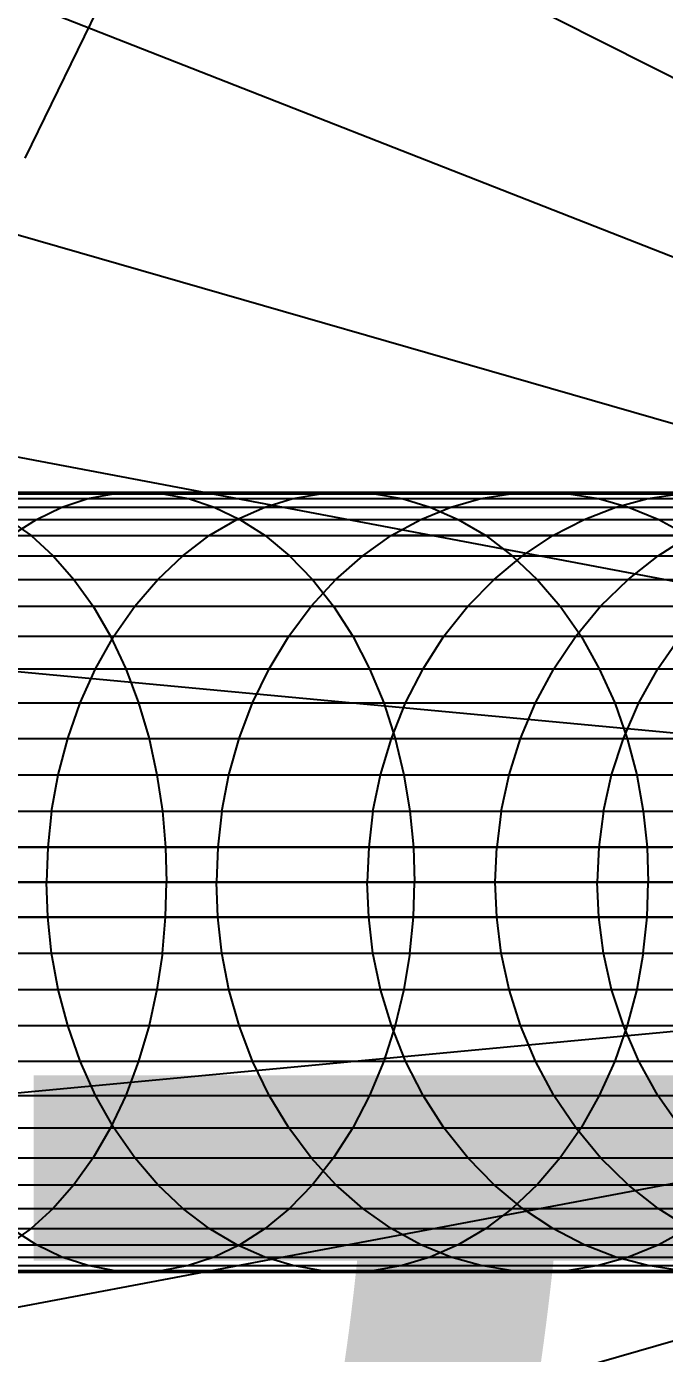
# Model space of a CAD drawing. Extents: x 11992 to 29481, y -6727 to 6811.
# Drawn here: x 12944.04 to 12952.22, y -3612.51 to -3595.5 of the extents above; entities that cross this region are included whole.
import ezdxf

# ---------------------------------------------------------------- set-up
doc = ezdxf.new("R2010")
doc.units = 0
doc.header["$MEASUREMENT"] = 0
doc.layers.get('0').update_dxf_attribs({"color": 8, "linetype": 'CONTINUOUS'})
doc.layers.add('zoylight 0装饰灯', color=6, linetype='CONTINUOUS')
doc.layers.add('zoylight 5回路', color=4, linetype='CONTINUOUS')
doc.styles.get("Standard").update_dxf_attribs({"font": 'arial.ttf'})

msp = doc.modelspace()

# ---------------------------------------------------------------- linework, layer by layer
for p, q in [((12923.616, -3581.649, -1611.867), (12967.47, -3603.805, -1656.633)), ((12921.41, -3586.321, -1611.982), (12967.233, -3604.307, -1656.645)), ((12919.672, -3591.186, -1612.073), (12967.046, -3604.83, -1656.655)), ((12945.063, -3595.054, -1541.897), (12944.02, -3597.191, -1541.952)), ((12918.418, -3596.199, -1612.139), (12966.911, -3605.368, -1656.662)), ((12917.66, -3601.31, -1612.179), (12966.83, -3605.917, -1656.666)), ((12902.276, -3601.555, -1339.451), (12958.098, -3601.555, -1373.157)), ((12902.802, -3601.555, -1341.193), (12960.725, -3601.555, -1450.02)), ((12920.094, -3601.472, -1338.786), (12954.666, -3601.472, -1364.916)), ((12936.391, -3601.492, -1343.671), (12945.791, -3601.492, -1350.842)), ((12942.336, -3601.492, -1348.886), (12950.249, -3601.492, -1357.67)), ((12944.497, -3601.665, -1352.129), (12944.827, -3601.555, -1351.8)), ((12944.827, -3601.555, -1351.8), (12945.154, -3601.492, -1351.475)), ((12945.154, -3601.492, -1351.475), (12945.472, -3601.472, -1351.158)), ((12945.472, -3601.472, -1351.158), (12945.791, -3601.492, -1350.842)), ((12945.791, -3601.492, -1350.842), (12962.082, -3601.492, -1449.949)), ((12945.791, -3601.492, -1350.842), (12946.118, -3601.555, -1350.517)), ((12946.118, -3601.555, -1350.517), (12946.448, -3601.665, -1350.188)), ((12947.096, -3601.665, -1354.996), (12947.455, -3601.555, -1354.7)), ((12947.455, -3601.555, -1354.7), (12947.81, -3601.492, -1354.407)), ((12947.81, -3601.492, -1354.407), (12948.157, -3601.472, -1354.121)), ((12948.157, -3601.472, -1354.121), (12948.504, -3601.492, -1353.835)), ((12948.504, -3601.492, -1353.835), (12948.859, -3601.555, -1353.542)), ((12948.859, -3601.555, -1353.542), (12949.218, -3601.665, -1353.246)), ((12949.481, -3601.665, -1358.188), (12949.867, -3601.555, -1357.928)), ((12949.867, -3601.555, -1357.928), (12950.249, -3601.492, -1357.67)), ((12950.249, -3601.492, -1357.67), (12950.621, -3601.472, -1357.419)), ((12950.249, -3601.492, -1357.67), (12957.373, -3601.492, -1377.773)), ((12950.621, -3601.472, -1357.419), (12950.994, -3601.492, -1357.167)), ((12950.994, -3601.492, -1357.167), (12951.375, -3601.555, -1356.909)), ((12951.375, -3601.555, -1356.909), (12951.761, -3601.665, -1356.649)), ((12951.599, -3601.665, -1361.683), (12952.009, -3601.555, -1361.461)), ((12952.009, -3601.555, -1361.461), (12952.414, -3601.492, -1361.242)), ((12935.491, -3601.665, -1345.259), (12944.497, -3601.665, -1352.129)), ((12936.847, -3601.665, -1342.865), (12951.761, -3601.665, -1356.649)), ((12944.168, -3601.823, -1352.456), (12944.497, -3601.665, -1352.129)), ((12944.497, -3601.665, -1352.129), (12951.599, -3601.665, -1361.683)), ((12946.448, -3601.665, -1350.188), (12946.777, -3601.823, -1349.861)), ((12946.737, -3601.823, -1355.292), (12947.096, -3601.665, -1354.996)), ((12949.096, -3601.823, -1358.448), (12949.481, -3601.665, -1358.188)), ((12949.218, -3601.665, -1353.246), (12949.577, -3601.823, -1352.95)), ((12951.19, -3601.823, -1361.904), (12951.599, -3601.665, -1361.683)), ((12951.599, -3601.665, -1361.683), (12960.259, -3601.665, -1450.044)), ((12951.761, -3601.665, -1356.649), (12963.007, -3601.665, -1449.9)), ((12951.761, -3601.665, -1356.649), (12952.147, -3601.823, -1356.389)), ((12903.072, -3601.823, -1342.084), (12949.096, -3601.823, -1358.448)), ((12915.711, -3601.823, -1336.647), (12957.906, -3601.823, -1368.503)), ((12943.808, -3601.823, -1347.132), (12944.101, -3602.03, -1346.782)), ((12943.844, -3602.03, -1352.778), (12944.168, -3601.823, -1352.456)), ((12946.385, -3602.03, -1355.582), (12946.737, -3601.823, -1355.292)), ((12946.777, -3601.823, -1349.861), (12947.101, -3602.03, -1349.539)), ((12948.718, -3602.03, -1358.704), (12949.096, -3601.823, -1358.448)), ((12949.096, -3601.823, -1358.448), (12954.382, -3601.823, -1369.568)), ((12949.577, -3601.823, -1352.95), (12949.929, -3602.03, -1352.66)), ((12950.789, -3602.03, -1362.121), (12951.19, -3601.823, -1361.904)), ((12952.147, -3601.823, -1356.389), (12952.525, -3602.03, -1356.133)), ((12893.439, -3602.03, -1341.637), (12947.101, -3602.03, -1349.539)), ((12941.148, -3602.03, -1350.301), (12948.718, -3602.03, -1358.704)), ((12944.101, -3602.03, -1346.782), (12944.383, -3602.287, -1346.446)), ((12946.046, -3602.287, -1355.862), (12946.385, -3602.03, -1355.582)), ((12947.101, -3602.03, -1349.539), (12947.412, -3602.287, -1349.229)), ((12947.101, -3602.03, -1349.539), (12963.926, -3602.03, -1449.852)), ((12948.354, -3602.287, -1358.95), (12948.718, -3602.03, -1358.704)), ((12959.34, -3602.03, -1450.092), (12948.718, -3602.03, -1358.704)), ((12949.929, -3602.03, -1352.66), (12950.268, -3602.287, -1352.38)), ((12950.402, -3602.287, -1362.33), (12950.789, -3602.03, -1362.121)), ((12952.141, -3602.287, -1365.97), (12952.547, -3602.03, -1365.801)), ((12933.608, -3602.287, -1339.709), (12950.268, -3602.287, -1352.38)), ((12943.533, -3602.287, -1353.088), (12953.525, -3602.287, -1369.828)), ((12944.383, -3602.287, -1346.446), (12944.65, -3602.59, -1346.127)), ((12945.726, -3602.59, -1356.126), (12946.046, -3602.287, -1355.862)), ((12947.412, -3602.287, -1349.229), (12947.707, -3602.59, -1348.936)), ((12948.009, -3602.59, -1359.182), (12948.354, -3602.287, -1358.95)), ((12950.037, -3602.59, -1362.528), (12950.402, -3602.287, -1362.33)), ((12950.268, -3602.287, -1352.38), (12957.191, -3602.287, -1363.862)), ((12950.268, -3602.287, -1352.38), (12950.588, -3602.59, -1352.116)), ((12951.758, -3602.59, -1366.131), (12952.141, -3602.287, -1365.97)), ((12903.451, -3602.59, -1343.339), (12958.486, -3602.59, -1450.137)), ((12937.722, -3602.59, -1341.32), (12953.233, -3602.59, -1355.655)), ((12944.65, -3602.59, -1346.127), (12944.897, -3602.936, -1345.833)), ((12945.429, -3602.936, -1356.371), (12945.726, -3602.59, -1356.126)), ((12947.691, -3602.936, -1359.397), (12948.009, -3602.59, -1359.182)), ((12947.707, -3602.59, -1348.936), (12947.979, -3602.936, -1348.665)), ((12949.699, -3602.936, -1362.71), (12950.037, -3602.59, -1362.528)), ((12950.588, -3602.59, -1352.116), (12950.884, -3602.936, -1351.871)), ((12951.403, -3602.936, -1366.278), (12951.758, -3602.59, -1366.131)), ((12920.514, -3602.936, -1335.276), (12953.551, -3602.936, -1355.44)), ((12937.533, -3602.936, -1349.093), (12945.429, -3602.936, -1356.371)), ((12944.897, -3602.936, -1345.833), (12945.12, -3603.32, -1345.568)), ((12945.162, -3603.32, -1356.591), (12945.429, -3602.936, -1356.371)), ((12945.429, -3602.936, -1356.371), (12958.102, -3602.936, -1450.157)), ((12947.404, -3603.32, -1359.591), (12947.691, -3602.936, -1359.397)), ((12947.979, -3602.936, -1348.665), (12948.225, -3603.32, -1348.421)), ((12949.394, -3603.32, -1362.875), (12949.699, -3602.936, -1362.71)), ((12950.884, -3602.936, -1351.871), (12951.152, -3603.32, -1351.651)), ((12951.084, -3603.32, -1366.412), (12951.403, -3602.936, -1366.278)), ((12929.784, -3603.32, -1336.997), (12948.225, -3603.32, -1348.421)), ((12930.913, -3603.32, -1345.753), (12945.162, -3603.32, -1356.591)), ((12944.928, -3603.736, -1356.784), (12945.162, -3603.32, -1356.591)), ((12945.12, -3603.32, -1345.568), (12945.315, -3603.736, -1345.336)), ((12945.162, -3603.32, -1356.591), (12951.084, -3603.32, -1366.412)), ((12947.153, -3603.736, -1359.76), (12947.404, -3603.32, -1359.591)), ((12948.225, -3603.32, -1348.421), (12948.44, -3603.736, -1348.207)), ((12948.225, -3603.32, -1348.421), (12956.223, -3603.32, -1359.182)), ((12949.128, -3603.736, -1363.019), (12949.394, -3603.32, -1362.875)), ((12950.804, -3603.736, -1366.529), (12951.084, -3603.32, -1366.412)), ((12951.084, -3603.32, -1366.412), (12957.757, -3603.32, -1450.175)), ((12951.152, -3603.32, -1351.651), (12951.385, -3603.736, -1351.458)), ((12952.138, -3603.736, -1370.247), (12952.429, -3603.32, -1370.159)), ((12938.231, -3603.736, -1340.42), (12958.528, -3603.736, -1363.304)), ((12939.934, -3603.736, -1351.747), (12957.454, -3603.736, -1450.191)), ((12944.731, -3604.175, -1356.947), (12944.928, -3603.736, -1356.784)), ((12945.315, -3603.736, -1345.336), (12945.479, -3604.175, -1345.139)), ((12946.94, -3604.175, -1359.904), (12947.153, -3603.736, -1359.76)), ((12948.44, -3603.736, -1348.207), (12948.622, -3604.175, -1348.026)), ((12948.902, -3604.175, -1363.141), (12949.128, -3603.736, -1363.019)), ((12950.567, -3604.175, -1366.627), (12950.804, -3603.736, -1366.529)), ((12951.385, -3603.736, -1351.458), (12951.583, -3604.175, -1351.295)), ((12951.893, -3604.175, -1370.321), (12952.138, -3603.736, -1370.247)), ((12896.644, -3604.175, -1347.564), (12950.567, -3604.175, -1366.627)), ((12938.357, -3604.175, -1340.197), (12948.622, -3604.175, -1348.026)), ((12944.571, -3604.631, -1357.079), (12944.731, -3604.175, -1356.947)), ((12945.479, -3604.175, -1345.139), (12945.613, -3604.631, -1344.98)), ((12946.768, -3604.631, -1360.02), (12946.94, -3604.175, -1359.904)), ((12948.622, -3604.175, -1348.026), (12960.395, -3604.175, -1367.75)), ((12948.622, -3604.175, -1348.026), (12948.769, -3604.631, -1347.88)), ((12948.72, -3604.631, -1363.24), (12948.902, -3604.175, -1363.141)), ((12950.376, -3604.631, -1366.707), (12950.567, -3604.175, -1366.627)), ((12950.567, -3604.175, -1366.627), (12953.397, -3604.175, -1378.121)), ((12951.583, -3604.175, -1351.295), (12951.743, -3604.631, -1351.163)), ((12951.694, -3604.631, -1370.381), (12951.893, -3604.175, -1370.321)), ((12934.387, -3604.631, -1337.962), (12956.898, -3604.631, -1358.817)), ((12942.176, -3604.631, -1354.437), (12953.19, -3604.631, -1378.139)), ((12944.449, -3605.096, -1357.18), (12944.571, -3604.631, -1357.079)), ((12945.613, -3604.631, -1344.98), (12945.714, -3605.096, -1344.859)), ((12946.637, -3605.096, -1360.108), (12946.768, -3604.631, -1360.02)), ((12948.581, -3605.096, -1363.315), (12948.72, -3604.631, -1363.24)), ((12948.769, -3604.631, -1347.88), (12948.881, -3605.096, -1347.769)), ((12950.23, -3605.096, -1366.768), (12950.376, -3604.631, -1366.707)), ((12951.543, -3605.096, -1370.427), (12951.694, -3604.631, -1370.381)), ((12951.743, -3604.631, -1351.163), (12951.865, -3605.096, -1351.062)), ((12892.245, -3605.096, -1339.429), (12961.925, -3605.096, -1372.419)), ((12930.537, -3605.096, -1346.598), (12953.032, -3605.096, -1378.153)), ((12944.364, -3605.562, -1357.249), (12944.449, -3605.096, -1357.18)), ((12945.714, -3605.096, -1344.859), (12945.785, -3605.562, -1344.775)), ((12946.547, -3605.562, -1360.17), (12946.637, -3605.096, -1360.108)), ((12948.484, -3605.562, -1363.367), (12948.581, -3605.096, -1363.315)), ((12948.881, -3605.096, -1347.769), (12948.958, -3605.562, -1347.691)), ((12950.129, -3605.562, -1366.81), (12950.23, -3605.096, -1366.768)), ((12951.438, -3605.562, -1370.459), (12951.543, -3605.096, -1370.427)), ((12951.865, -3605.096, -1351.062), (12951.95, -3605.562, -1350.993)), ((12903.962, -3605.562, -1345.028), (12956.723, -3605.562, -1450.229)), ((12915.761, -3605.562, -1333.571), (12957.134, -3605.562, -1358.69)), ((12944.364, -3605.562, -1357.249), (12944.315, -3606.022, -1357.29)), ((12945.785, -3605.562, -1344.775), (12945.825, -3606.022, -1344.727)), ((12946.547, -3605.562, -1360.17), (12946.494, -3606.022, -1360.205)), ((12948.484, -3605.562, -1363.367), (12948.429, -3606.022, -1363.397)), ((12948.958, -3605.562, -1347.691), (12949.003, -3606.022, -1347.647)), ((12950.129, -3605.562, -1366.81), (12950.07, -3606.022, -1366.835)), ((12951.438, -3605.562, -1370.459), (12951.378, -3606.022, -1370.477)), ((12951.95, -3605.562, -1350.993), (12951.999, -3606.022, -1350.952)), ((12966.606, -3606.022, -1449.711), (12888.135, -3606.022, -1341.718)), ((12926.987, -3606.022, -1345.405), (12952.315, -3606.022, -1374.274)), ((12944.315, -3606.022, -1357.29), (12944.3, -3606.472, -1357.302)), ((12945.825, -3606.022, -1344.727), (12945.838, -3606.472, -1344.711)), ((12946.494, -3606.022, -1360.205), (12946.477, -3606.472, -1360.217)), ((12948.429, -3606.022, -1363.397), (12948.411, -3606.472, -1363.407)), ((12949.003, -3606.022, -1347.647), (12949.018, -3606.472, -1347.633)), ((12950.052, -3606.472, -1366.843), (12950.07, -3606.022, -1366.835)), ((12951.378, -3606.022, -1370.477), (12951.358, -3606.472, -1370.483)), ((12951.999, -3606.022, -1350.952), (12952.014, -3606.472, -1350.939)), ((12957.207, -3606.472, -1358.65), (12905.885, -3606.472, -1334.352)), ((12917.407, -3606.472, -1612.192), (12970.713, -3606.472, -1658.634)), ((12936.696, -3606.472, -1350.295), (12944.3, -3606.472, -1357.302)), ((12944.3, -3606.472, -1357.302), (12952.296, -3606.472, -1374.278)), ((12944.315, -3606.921, -1357.29), (12944.3, -3606.472, -1357.302)), ((12945.825, -3606.921, -1344.727), (12945.838, -3606.472, -1344.711)), ((12946.494, -3606.921, -1360.205), (12946.477, -3606.472, -1360.217)), ((12948.429, -3606.921, -1363.397), (12948.411, -3606.472, -1363.407)), ((12949.003, -3606.921, -1347.647), (12949.018, -3606.472, -1347.633)), ((12950.07, -3606.921, -1366.835), (12950.052, -3606.472, -1366.843)), ((12951.378, -3606.921, -1370.477), (12951.358, -3606.472, -1370.483)), ((12951.999, -3606.921, -1350.952), (12952.014, -3606.472, -1350.939)), ((12950.07, -3606.921, -1366.835), (12640.419, -3606.921, -1649.548)), ((12942.398, -3606.921, -1342.104), (12966.606, -3606.921, -1449.711)), ((12944.364, -3607.381, -1357.249), (12944.315, -3606.921, -1357.29)), ((12945.785, -3607.381, -1344.775), (12945.825, -3606.921, -1344.727)), ((12946.547, -3607.381, -1360.17), (12946.494, -3606.921, -1360.205)), ((12948.484, -3607.381, -1363.367), (12948.429, -3606.921, -1363.397)), ((12948.958, -3607.381, -1347.691), (12949.003, -3606.921, -1347.647)), ((12950.129, -3607.381, -1366.81), (12950.07, -3606.921, -1366.835)), ((12952.86, -3606.921, -1378.168), (12950.07, -3606.921, -1366.835)), ((12951.438, -3607.381, -1370.459), (12951.378, -3606.921, -1370.477)), ((12951.95, -3607.381, -1350.993), (12951.999, -3606.921, -1350.952)), ((12917.66, -3611.633, -1612.179), (12966.83, -3607.026, -1656.666)), ((12910.808, -3607.381, -1333.747), (12966.543, -3607.381, -1449.715)), ((12939.464, -3607.381, -1352.308), (12952.378, -3607.381, -1374.262)), ((12944.449, -3607.847, -1357.18), (12944.364, -3607.381, -1357.249)), ((12945.785, -3607.381, -1344.775), (12945.714, -3607.847, -1344.859)), ((12946.637, -3607.847, -1360.108), (12946.547, -3607.381, -1360.17)), ((12948.581, -3607.847, -1363.315), (12948.484, -3607.381, -1363.367)), ((12948.958, -3607.381, -1347.691), (12948.881, -3607.847, -1347.769)), ((12950.23, -3607.847, -1366.768), (12950.129, -3607.381, -1366.81)), ((12951.543, -3607.847, -1370.427), (12951.438, -3607.381, -1370.459)), ((12951.95, -3607.381, -1350.993), (12951.865, -3607.847, -1351.062)), ((12918.418, -3616.745, -1612.139), (12966.911, -3607.575, -1656.662)), ((12920.665, -3607.847, -1334.013), (12948.881, -3607.847, -1347.769)), ((12942.064, -3607.847, -1354.548), (12948.581, -3607.847, -1363.315)), ((12944.571, -3608.312, -1357.079), (12944.449, -3607.847, -1357.18)), ((12945.714, -3607.847, -1344.859), (12945.613, -3608.312, -1344.98)), ((12946.768, -3608.312, -1360.02), (12946.637, -3607.847, -1360.108)), ((12948.581, -3607.847, -1363.315), (12956.833, -3607.847, -1450.224)), ((12948.72, -3608.312, -1363.24), (12948.581, -3607.847, -1363.315)), ((12948.881, -3607.847, -1347.769), (12948.769, -3608.312, -1347.88)), ((12948.881, -3607.847, -1347.769), (12960.745, -3607.847, -1367.644)), ((12950.376, -3608.312, -1366.707), (12950.23, -3607.847, -1366.768)), ((12951.694, -3608.312, -1370.381), (12951.543, -3607.847, -1370.427)), ((12951.865, -3607.847, -1351.062), (12951.743, -3608.312, -1351.163)), ((12919.672, -3621.757, -1612.073), (12967.046, -3608.114, -1656.655)), ((12911.642, -3608.312, -1343.276), (12952.64, -3608.312, -1374.211)), ((12938.46, -3608.312, -1340.016), (12948.769, -3608.312, -1347.88)), ((12944.731, -3608.768, -1356.947), (12944.571, -3608.312, -1357.079)), ((12945.613, -3608.312, -1344.98), (12945.479, -3608.768, -1345.139)), ((12946.94, -3608.768, -1359.904), (12946.768, -3608.312, -1360.02)), ((12948.769, -3608.312, -1347.88), (12948.622, -3608.768, -1348.026)), ((12948.902, -3608.768, -1363.141), (12948.72, -3608.312, -1363.24)), ((12948.769, -3608.312, -1347.88), (12956.898, -3608.312, -1358.817)), ((12950.567, -3608.768, -1366.627), (12950.376, -3608.312, -1366.707)), ((12951.743, -3608.312, -1351.163), (12951.583, -3608.768, -1351.295)), ((12951.893, -3608.768, -1370.321), (12951.694, -3608.312, -1370.381)), ((12929.961, -3608.768, -1336.466), (12948.622, -3608.768, -1348.026)), ((12937.015, -3608.768, -1349.836), (12944.731, -3608.768, -1356.947)), ((12944.928, -3609.208, -1356.784), (12944.731, -3608.768, -1356.947)), ((12944.731, -3608.768, -1356.947), (12952.844, -3608.768, -1374.172)), ((12945.479, -3608.768, -1345.139), (12945.315, -3609.208, -1345.336)), ((12947.153, -3609.208, -1359.76), (12946.94, -3608.768, -1359.904)), ((12948.622, -3608.768, -1348.026), (12948.44, -3609.208, -1348.207)), ((12948.622, -3608.768, -1348.026), (12956.716, -3608.768, -1358.916)), ((12949.128, -3609.208, -1363.019), (12948.902, -3608.768, -1363.141)), ((12950.804, -3609.208, -1366.529), (12950.567, -3608.768, -1366.627)), ((12951.583, -3608.768, -1351.295), (12951.385, -3609.208, -1351.458)), ((12952.138, -3609.208, -1370.247), (12951.893, -3608.768, -1370.321)), ((12627.613, -3609.208, -1650.551), (12958.528, -3609.208, -1363.304)), ((12907.626, -3609.208, -1343.37), (12944.928, -3609.208, -1356.784)), ((12945.162, -3609.623, -1356.591), (12944.928, -3609.208, -1356.784)), ((12944.928, -3609.208, -1356.784), (12953.096, -3609.208, -1374.123)), ((12945.315, -3609.208, -1345.336), (12945.12, -3609.623, -1345.568)), ((12947.404, -3609.623, -1359.591), (12947.153, -3609.208, -1359.76)), ((12948.44, -3609.208, -1348.207), (12948.225, -3609.623, -1348.421)), ((12949.394, -3609.623, -1362.875), (12949.128, -3609.208, -1363.019)), ((12951.084, -3609.623, -1366.412), (12950.804, -3609.208, -1366.529)), ((12951.385, -3609.208, -1351.458), (12951.152, -3609.623, -1351.651)), ((12952.429, -3609.623, -1370.159), (12952.138, -3609.208, -1370.247)), ((12925.258, -3609.623, -1335.739), (12945.12, -3609.623, -1345.568)), ((12930.913, -3609.623, -1345.753), (12952.429, -3609.623, -1370.159)), ((12945.12, -3609.623, -1345.568), (12944.897, -3610.007, -1345.833)), ((12945.12, -3609.623, -1345.568), (12953.838, -3609.623, -1355.246)), ((12945.429, -3610.007, -1356.371), (12945.162, -3609.623, -1356.591)), ((12947.691, -3610.007, -1359.397), (12947.404, -3609.623, -1359.591)), ((12948.225, -3609.623, -1348.421), (12947.979, -3610.007, -1348.665)), ((12949.699, -3610.007, -1362.71), (12949.394, -3609.623, -1362.875)), ((12951.152, -3609.623, -1351.651), (12950.884, -3610.007, -1351.871)), ((12951.403, -3610.007, -1366.278), (12951.084, -3609.623, -1366.412)), ((12927.443, -3610.007, -1344.035), (12951.403, -3610.007, -1366.278)), ((12933.934, -3610.007, -1338.979), (12959.528, -3610.007, -1368.012)), ((12944.897, -3610.007, -1345.833), (12944.65, -3610.353, -1346.127)), ((12945.726, -3610.353, -1356.126), (12945.429, -3610.007, -1356.371)), ((12948.009, -3610.353, -1359.182), (12947.691, -3610.007, -1359.397)), ((12947.979, -3610.007, -1348.665), (12947.707, -3610.353, -1348.936)), ((12950.037, -3610.353, -1362.528), (12949.699, -3610.007, -1362.71)), ((12950.884, -3610.007, -1351.871), (12950.588, -3610.353, -1352.116)), ((12951.403, -3610.007, -1366.278), (12958.102, -3610.007, -1450.157)), ((12951.758, -3610.353, -1366.131), (12951.403, -3610.007, -1366.278)), ((12889.629, -3610.353, -1350.74), (12954.111, -3610.353, -1373.927)), ((12933.777, -3610.353, -1339.329), (12955.581, -3610.353, -1359.529)), ((12944.65, -3610.353, -1346.127), (12944.383, -3610.657, -1346.446)), ((12946.046, -3610.657, -1355.862), (12945.726, -3610.353, -1356.126)), ((12947.707, -3610.353, -1348.936), (12947.412, -3610.657, -1349.229)), ((12948.354, -3610.657, -1358.95), (12948.009, -3610.353, -1359.182)), ((12950.402, -3610.657, -1362.33), (12950.037, -3610.353, -1362.528)), ((12950.588, -3610.353, -1352.116), (12950.268, -3610.657, -1352.38)), ((12952.141, -3610.657, -1365.97), (12951.758, -3610.353, -1366.131)), ((12929.423, -3610.657, -1338.084), (12964.365, -3610.657, -1449.829)), ((12943.533, -3610.657, -1353.088), (12953.525, -3610.657, -1369.828)), ((12944.383, -3610.657, -1346.446), (12944.101, -3610.913, -1346.782)), ((12946.385, -3610.913, -1355.582), (12946.046, -3610.657, -1355.862)), ((12947.412, -3610.657, -1349.229), (12947.101, -3610.913, -1349.539)), ((12948.718, -3610.913, -1358.704), (12948.354, -3610.657, -1358.95)), ((12950.268, -3610.657, -1352.38), (12949.929, -3610.913, -1352.66)), ((12950.789, -3610.913, -1362.121), (12950.402, -3610.657, -1362.33)), ((12952.547, -3610.913, -1365.801), (12952.141, -3610.657, -1365.97)), ((12915.718, -3610.913, -1336.191), (12944.101, -3610.913, -1346.782)), ((12935.038, -3610.913, -1346.061), (12952.547, -3610.913, -1365.801)), ((12944.101, -3610.913, -1346.782), (12943.808, -3611.121, -1347.132)), ((12944.168, -3611.121, -1352.456), (12943.844, -3610.913, -1352.778)), ((12944.101, -3610.913, -1346.782), (12952.525, -3610.913, -1356.133)), ((12946.737, -3611.121, -1355.292), (12946.385, -3610.913, -1355.582)), ((12947.101, -3610.913, -1349.539), (12946.777, -3611.121, -1349.861)), ((12949.096, -3611.121, -1358.448), (12948.718, -3610.913, -1358.704)), ((12949.929, -3610.913, -1352.66), (12949.577, -3611.121, -1352.95)), ((12951.19, -3611.121, -1361.904), (12950.789, -3610.913, -1362.121)), ((12952.525, -3610.913, -1356.133), (12952.147, -3611.121, -1356.389)), ((12920.313, -3611.121, -1336.959), (12956.364, -3611.121, -1364.207)), ((12938.501, -3611.121, -1347.702), (12959.795, -3611.121, -1450.068)), ((12944.497, -3611.279, -1352.129), (12944.168, -3611.121, -1352.456)), ((12946.777, -3611.121, -1349.861), (12946.448, -3611.279, -1350.188)), ((12947.096, -3611.279, -1354.996), (12946.737, -3611.121, -1355.292)), ((12949.481, -3611.279, -1358.188), (12949.096, -3611.121, -1358.448)), ((12949.577, -3611.121, -1352.95), (12949.218, -3611.279, -1353.246)), ((12951.599, -3611.279, -1361.683), (12951.19, -3611.121, -1361.904)), ((12952.147, -3611.121, -1356.389), (12951.761, -3611.279, -1356.649)), ((12933.054, -3611.279, -1340.951), (12957.461, -3611.279, -1368.638)), ((12936.617, -3611.388, -1343.27), (12958.098, -3611.388, -1373.157)), ((12938.767, -3611.279, -1347.32), (12947.096, -3611.279, -1354.996)), ((12939.033, -3611.388, -1346.938), (12947.455, -3611.388, -1354.7)), ((12944.827, -3611.388, -1351.8), (12944.497, -3611.279, -1352.129)), ((12945.154, -3611.451, -1351.475), (12944.827, -3611.388, -1351.8)), ((12946.118, -3611.388, -1350.517), (12945.791, -3611.451, -1350.842)), ((12946.448, -3611.279, -1350.188), (12946.118, -3611.388, -1350.517)), ((12947.096, -3611.279, -1354.996), (12960.259, -3611.279, -1450.044)), ((12947.455, -3611.388, -1354.7), (12947.096, -3611.279, -1354.996)), ((12947.81, -3611.451, -1354.407), (12947.455, -3611.388, -1354.7)), ((12947.455, -3611.388, -1354.7), (12956.312, -3611.388, -1373.502)), ((12948.859, -3611.388, -1353.542), (12948.504, -3611.451, -1353.835)), ((12949.218, -3611.279, -1353.246), (12948.859, -3611.388, -1353.542)), ((12949.867, -3611.388, -1357.928), (12949.481, -3611.279, -1358.188)), ((12950.249, -3611.451, -1357.67), (12949.867, -3611.388, -1357.928)), ((12951.375, -3611.388, -1356.909), (12950.994, -3611.451, -1357.167)), ((12951.761, -3611.279, -1356.649), (12951.375, -3611.388, -1356.909)), ((12952.009, -3611.388, -1361.461), (12951.599, -3611.279, -1361.683)), ((12952.414, -3611.451, -1361.242), (12952.009, -3611.388, -1361.461)), ((12894.318, -3611.451, -1343.262), (12945.791, -3611.451, -1350.842)), ((12920.041, -3611.451, -1339.232), (12954.251, -3611.451, -1365.089)), ((12920.094, -3611.472, -1338.786), (12954.666, -3611.472, -1364.916)), ((12945.472, -3611.472, -1351.158), (12945.154, -3611.451, -1351.475)), ((12945.791, -3611.451, -1350.842), (12945.472, -3611.472, -1351.158)), ((12945.791, -3611.451, -1350.842), (12962.082, -3611.451, -1449.949)), ((12948.157, -3611.472, -1354.121), (12947.81, -3611.451, -1354.407)), ((12948.504, -3611.451, -1353.835), (12948.157, -3611.472, -1354.121)), ((12950.621, -3611.472, -1357.419), (12950.249, -3611.451, -1357.67)), ((12950.994, -3611.451, -1357.167), (12950.621, -3611.472, -1357.419))]:
    msp.add_line(p, q)
at = {"layer": 'zoylight 0装饰灯'}
msp.add_circle((12945.599, -3641.423), 120.31, dxfattribs=at)
at = {"layer": 'zoylight 5回路', "linetype": 'Continuous'}
msp.add_arc((6275.136, -7252.218), 7708.994, 11.5628823, 33.6454644, dxfattribs=at)

# ---------------------------------------------------------------- texts
at = {"layer": 'zoylight 0装饰灯', "insert": (12819.66, -3567.444), "char_height": 26, "width": 253.16162, "attachment_point": 1}
msp.add_mtext('{\\fMicrosoft YaHei|b0|i0|c134|p34;\\W9.1127;\\C6; \\W1;此处\\P{\\W4.063193; }可预留插座\\P{\\W9.1292; }设置\\P{\\W3.318144; }落地灯/台灯}', dxfattribs=at)

doc.saveas('drawing.dxf')
